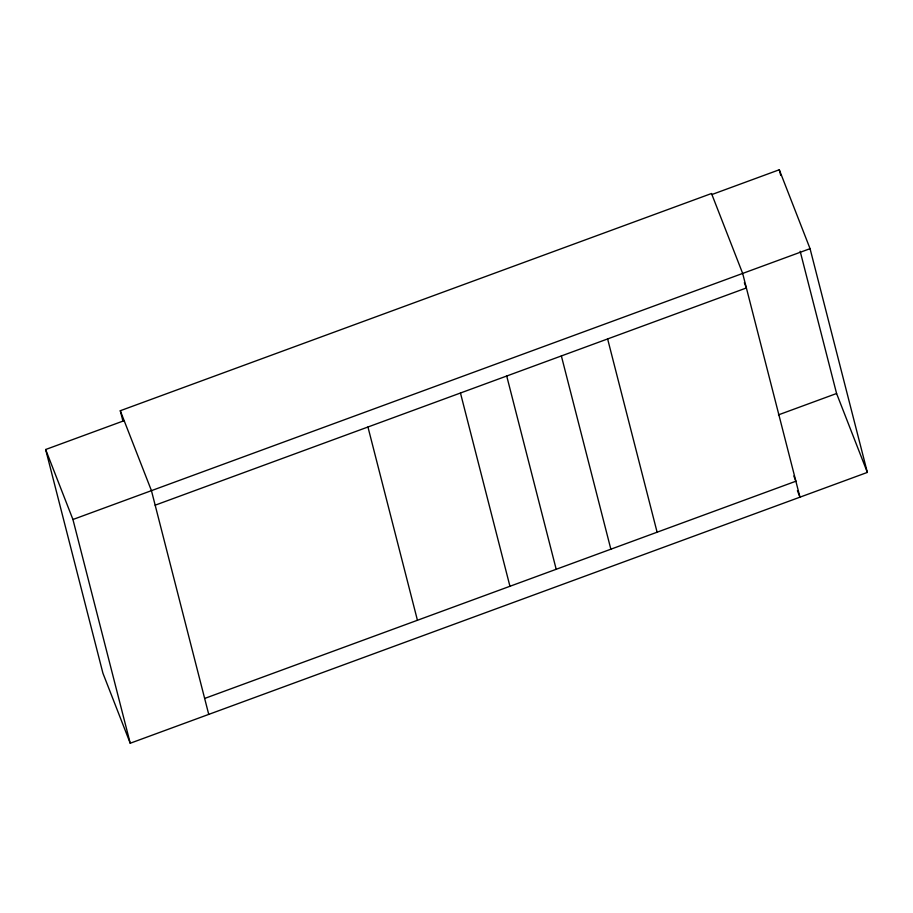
<?xml version="1.0" encoding="UTF-8"?>
<svg xmlns="http://www.w3.org/2000/svg" width="913" height="913" viewBox="0 0 913 913"><rect width="100%" height="100%" fill="white"/><g stroke="black" fill="none" stroke-linecap="round" stroke-linejoin="round"><path stroke-width="1.37" d="M122.993 421.304L120.288 410.736L711.512 193.51L742.668 273.432L799.959 497.174L797.414 490.635M711.912 194.526L779.291 169.761L810.059 248.667L867.35 472.409L130.228 743.239L102.941 673.258L45.65 449.516L124.168 420.665M130.228 743.239L72.937 519.497L810.059 248.667M155.164 505.186L746.389 287.96L744.346 282.722M778.447 414.867L836.582 393.503L800.165 251.246M204.66 698.445L795.885 481.219L793.842 475.993M836.582 393.503L867.35 472.409M120.288 410.736L151.444 490.646L208.735 714.388M45.65 449.516L72.937 519.497M779.291 169.761L780.706 175.285M607.624 338.94L657.109 532.211M561.369 355.944L610.854 549.204M506.715 376.019L556.2 569.29M460.46 393.012L509.945 586.283M367.95 427.01L417.435 620.269"/></g></svg>
